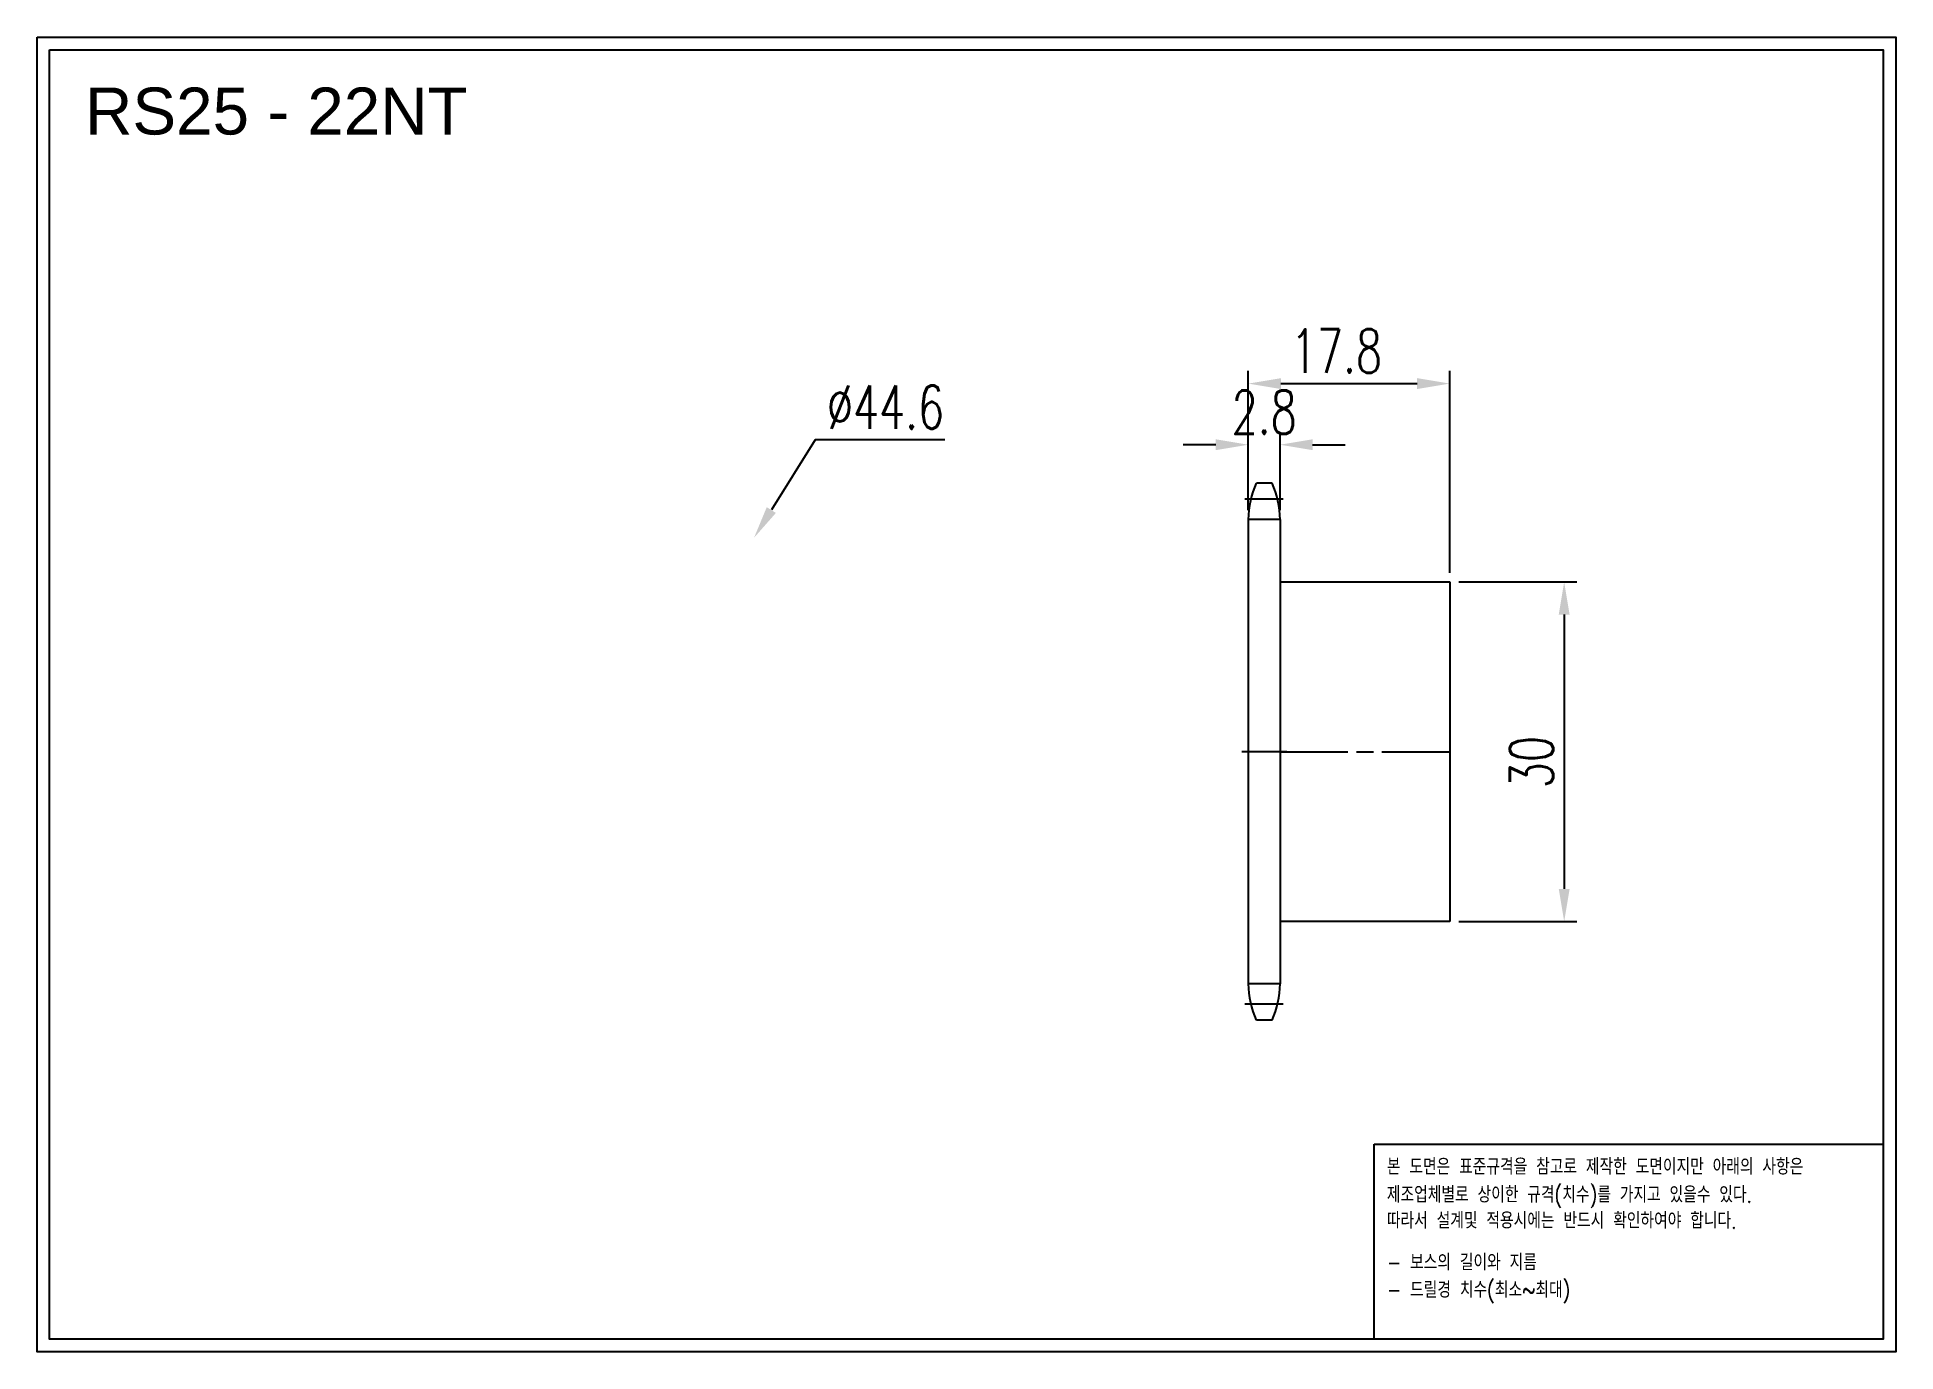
# Model space of a CAD drawing. Header units: millimetres. Extents: x -68022 to -67858, y 1248 to 1365.
import ezdxf

# ---------------------------------------------------------------- set-up
doc = ezdxf.new("R2010")
doc.units = ezdxf.units.MM
for name, pattern in [('AM_ISO02W050', [7.5, 6, -1.5]), ('AM_ISO02W050x2', [3.75, 3, -0.75]), ('AM_ISO08W050', [18, 12, -1.5, 3, -1.5]), ('AM_ISO08W050x2', [9, 6, -0.75, 1.5, -0.75])]:
    doc.linetypes.add(name, pattern=pattern)
for name, color, linetype, lineweight in [('AM_3N', 6, 'AM_ISO02W050', 25), ('AM_7', 4, 'AM_ISO08W050', 25), ('AM_7N', 4, 'AM_ISO08W050', 25)]:
    doc.layers.add(name, color=color, linetype=linetype, lineweight=lineweight)
doc.layers.add('S-DIM', color=7, linetype='Continuous')
doc.styles.add('HAN', font='ROMANS.shx', dxfattribs={"width": 0.7, "bigfont": 'whgtxt.shx'})
doc.styles.add('HSG', font='SIMPLEX.shx', dxfattribs={"width": 0.7, "bigfont": 'HSG.shx'})
doc.styles.get("Standard").update_dxf_attribs({"font": 'arial.ttf'})
doc.dimstyles.new('APP4', dxfattribs={"dimscale": 1.6, "dimtxt": 2.4, "dimasz": 1.8, "dimexe": 0.7, "dimexo": 0.5, "dimgap": 0.6, "dimtad": 1, "dimtoh": 1, "dimdec": 1, "dimrnd": 0.01, "dimzin": 9, "dimdsep": 46, "dimtxsty": 'HSG', "dimcen": 0, "dimclrd": 1, "dimclre": 1, "dimclrt": 256, "dimazin": 2, "dimtp": 1, "dimtm": 1, "dimtfac": 0.5, "dimtdec": 1, "dimtofl": 0, "dimtmove": 0, "dimatfit": 3, "dimfxl": 0, "dimtvp": 1, "dimtolj": 2, "dimlwd": -1, "dimlwe": -1, "dimarcsym": 0})

# ---------------------------------------------------------------- blocks, each defined once
blk = doc.blocks.new('fyuk768ifj')
for p, q in [((-67513.19, 481.22), (-67498.19, 481.22)), ((-67498.19, 481.22), (-67498.19, 451.22)), ((-67498.19, 451.22), (-67513.19, 451.22))]:
    blk.add_line(p, q)
at = {"layer": 'AM_7N', "linetype": 'AM_ISO08W050x2'}
blk.add_line((-67513.19, 466.22), (-67497.46, 466.22), dxfattribs=at)
blk = doc.blocks.new('*D2')
at = {"layer": 'Defpoints', "color": 0, "transparency": 16777216}
for p in [(-67897.4, 1316.38), (-67897.4, 1286.38), (-67887.28, 1286.38)]:
    blk.add_point(p, dxfattribs=at)
at = {"layer": 'S-DIM', "color": 1, "transparency": 16777216}
for p, q in [((-67896.6, 1316.38), (-67886.16, 1316.38)), ((-67887.28, 1313.5), (-67887.28, 1289.26)), ((-67896.6, 1286.38), (-67886.16, 1286.38))]:
    blk.add_line(p, q, dxfattribs=at)
for points in [[(-67887.76, 1313.5), (-67886.8, 1313.5), (-67887.28, 1316.38)], [(-67887.76, 1289.26), (-67886.8, 1289.26), (-67887.28, 1286.38)]]:
    blk.add_solid(points, dxfattribs=at)
at = {"layer": 'S-DIM', "transparency": 16777216, "insert": (-67890.16, 1300.46), "char_height": 3.84, "attachment_point": 5, "rotation": 90, "style": 'HSG'}
blk.add_mtext('\\A2;30', dxfattribs=at)
blk = doc.blocks.new('*D3')
at = {"layer": 'Defpoints', "color": 0, "transparency": 16777216}
for p in [(-67912.4, 1328.51), (-67915.2, 1321.91), (-67912.4, 1321.91)]:
    blk.add_point(p, dxfattribs=at)
at = {"layer": 'S-DIM', "color": 1, "transparency": 16777216}
for p, q in [((-67915.2, 1322.71), (-67915.2, 1329.63)), ((-67912.4, 1322.71), (-67912.4, 1329.63)), ((-67918.08, 1328.51), (-67920.96, 1328.51)), ((-67909.52, 1328.51), (-67906.64, 1328.51))]:
    blk.add_line(p, q, dxfattribs=at)
for points in [[(-67918.08, 1328.99), (-67918.08, 1328.03), (-67915.2, 1328.51)], [(-67909.52, 1328.99), (-67909.52, 1328.03), (-67912.4, 1328.51)]]:
    blk.add_solid(points, dxfattribs=at)
at = {"layer": 'S-DIM', "transparency": 16777216, "insert": (-67913.8, 1331.39), "char_height": 3.84, "attachment_point": 5, "style": 'HSG'}
blk.add_mtext('\\A2;2.8', dxfattribs=at)
blk = doc.blocks.new('*D4')
at = {"layer": 'Defpoints', "color": 0, "transparency": 16777216}
for p in [(-67897.4, 1333.91), (-67915.2, 1321.91), (-67897.4, 1316.38)]:
    blk.add_point(p, dxfattribs=at)
at = {"layer": 'S-DIM', "color": 1, "transparency": 16777216}
for p, q in [((-67915.2, 1322.71), (-67915.2, 1335.03)), ((-67897.4, 1317.18), (-67897.4, 1335.03)), ((-67912.32, 1333.91), (-67900.28, 1333.91))]:
    blk.add_line(p, q, dxfattribs=at)
for points in [[(-67912.32, 1334.39), (-67912.32, 1333.43), (-67915.2, 1333.91)], [(-67900.28, 1334.39), (-67900.28, 1333.43), (-67897.4, 1333.91)]]:
    blk.add_solid(points, dxfattribs=at)
at = {"layer": 'S-DIM', "transparency": 16777216, "insert": (-67907.41, 1336.79), "char_height": 3.84, "attachment_point": 5, "style": 'HSG'}
blk.add_mtext('\\A2;17.8', dxfattribs=at)
blk = doc.blocks.new('*D5')
at = {"layer": 'Defpoints', "color": 0, "transparency": 16777216}
for p in [(-67958.89, 1320.29), (-67982.54, 1282.46)]:
    blk.add_point(p, dxfattribs=at)
at = {"layer": 'S-DIM', "color": 1, "transparency": 16777216}
for p, q in [((-67953.48, 1328.95), (-67957.36, 1322.74)), ((-67942.02, 1328.95), (-67953.48, 1328.95))]:
    blk.add_line(p, q, dxfattribs=at)
blk.add_solid([(-67957.77, 1322.99), (-67956.96, 1322.48), (-67958.89, 1320.29)], dxfattribs=at)
at = {"layer": 'S-DIM', "transparency": 16777216, "insert": (-67947.27, 1331.83), "char_height": 3.84, "attachment_point": 5, "style": 'HSG'}
blk.add_mtext('\\A2;∅44.6', dxfattribs=at)
blk = doc.blocks.new('notice1')
at = {"color": 4}
blk.add_lwpolyline([(-22142.12, 1735.9), (-22053.8, 1735.9), (-22053.8, 1702.07), (-22142.12, 1702.07)], close=True, dxfattribs=at)
at = {"color": 4, "style": 'HAN', "width": 0.8}
for s, p in [('본 도면은 표준규격을 참고로 제작한 도면이지만 아래의 사항은', (-22139.9, 1730.62)), ('제조업체별로 상이한 규격(치수)를 가지고 있을수 있다.', (-22139.9, 1725.78)), ('따라서 설계및 적용시에는 반드시 확인하여야 합니다.', (-22139.9, 1721.28)), ('- 보스의 길이와 지름', (-22139.9, 1714.03)), ('- 드릴경 치수(최소~최대)', (-22139.9, 1709.27))]:
    blk.add_text(s, height=2.7949, dxfattribs=at).set_placement(p)

msp = doc.modelspace()

# ---------------------------------------------------------------- linework, layer by layer
for p, q in [((-67913.1, 1325.11), (-67914.49, 1325.11)), ((-67915.2, 1321.91), (-67915.2, 1280.87)), ((-67912.4, 1321.91), (-67912.4, 1280.87)), ((-67913.1, 1277.67), (-67914.49, 1277.67))]:
    msp.add_line(p, q)
for points in [[(-68022.26, 1364.52), (-67857.96, 1364.52), (-67857.96, 1248.35), (-68022.26, 1248.35)], [(-68021.16, 1363.41), (-67859.07, 1363.41), (-67859.07, 1249.46), (-68021.16, 1249.46)]]:
    msp.add_lwpolyline(points, close=True)
for centre, start, end in [((-67907.6, 1321.91), 155.0989, 180), ((-67920, 1321.91), 0, 24.9011), ((-67907.6, 1280.87), 180, 204.9011), ((-67920, 1280.87), 335.0989, 0)]:
    msp.add_arc(centre, 7.6, start, end)
at = {"layer": 'AM_3N', "linetype": 'AM_ISO02W050x2'}
for p, q in [((-67912.4, 1321.91), (-67915.2, 1321.91)), ((-67912.4, 1280.87), (-67915.2, 1280.87))]:
    msp.add_line(p, q, dxfattribs=at)
at = {"layer": 'AM_7', "linetype": 'AM_ISO08W050x2'}
for p, q in [((-67912.12, 1323.7), (-67915.51, 1323.7)), ((-67911.81, 1301.38), (-67915.78, 1301.38)), ((-67912.12, 1279.07), (-67915.51, 1279.07))]:
    msp.add_line(p, q, dxfattribs=at)

# ---------------------------------------------------------------- block references
msp.add_blockref('fyuk768ifj', (-399.21, 835.16))
at = {"xscale": 0.5095999999999999, "yscale": 0.5095999999999999, "zscale": 0.5095999999999999}
msp.add_blockref('notice1', (-56620.46, 382.08), dxfattribs=at)

# ---------------------------------------------------------------- texts
msp.add_text('RS25 - 22NT', height=4.1489).set_placement((-68018.03, 1355.92))

# ---------------------------------------------------------------- dimensions: what is measured, and where the dimension line sits
at = {"layer": 'S-DIM'}
for base, p2, picture, middle in [((-67897.4, 1333.91), (-67897.4, 1316.38), '*D4', (-67907.41, 1333.91)), ((-67912.4, 1328.51), (-67912.4, 1321.91), '*D3', (-67913.8, 1328.51))]:
    dim = msp.add_linear_dim(base=base, p1=(-67915.2, 1321.91), p2=p2, dimstyle='APP4', dxfattribs=at)
    dim.commit()
    dim.dimension.update_dxf_attribs({"geometry": picture, "text_midpoint": middle, "dimtype": 128})
dim = msp.add_diameter_dim_2p(p1=(-67982.54, 1282.46), p2=(-67958.89, 1320.29), dimstyle='APP4', dxfattribs=at)
dim.commit()
dim.dimension.update_dxf_attribs({"geometry": '*D5', "text_midpoint": (-67947.27, 1328.95), "dimtype": 131})
dim = msp.add_linear_dim(base=(-67887.28, 1286.38), p1=(-67897.4, 1316.38), p2=(-67897.4, 1286.38), angle=90, dimstyle='APP4', dxfattribs=at)
dim.commit()
dim.dimension.update_dxf_attribs({"geometry": '*D2', "text_midpoint": (-67887.28, 1300.46), "dimtype": 128})

doc.saveas('drawing.dxf')
